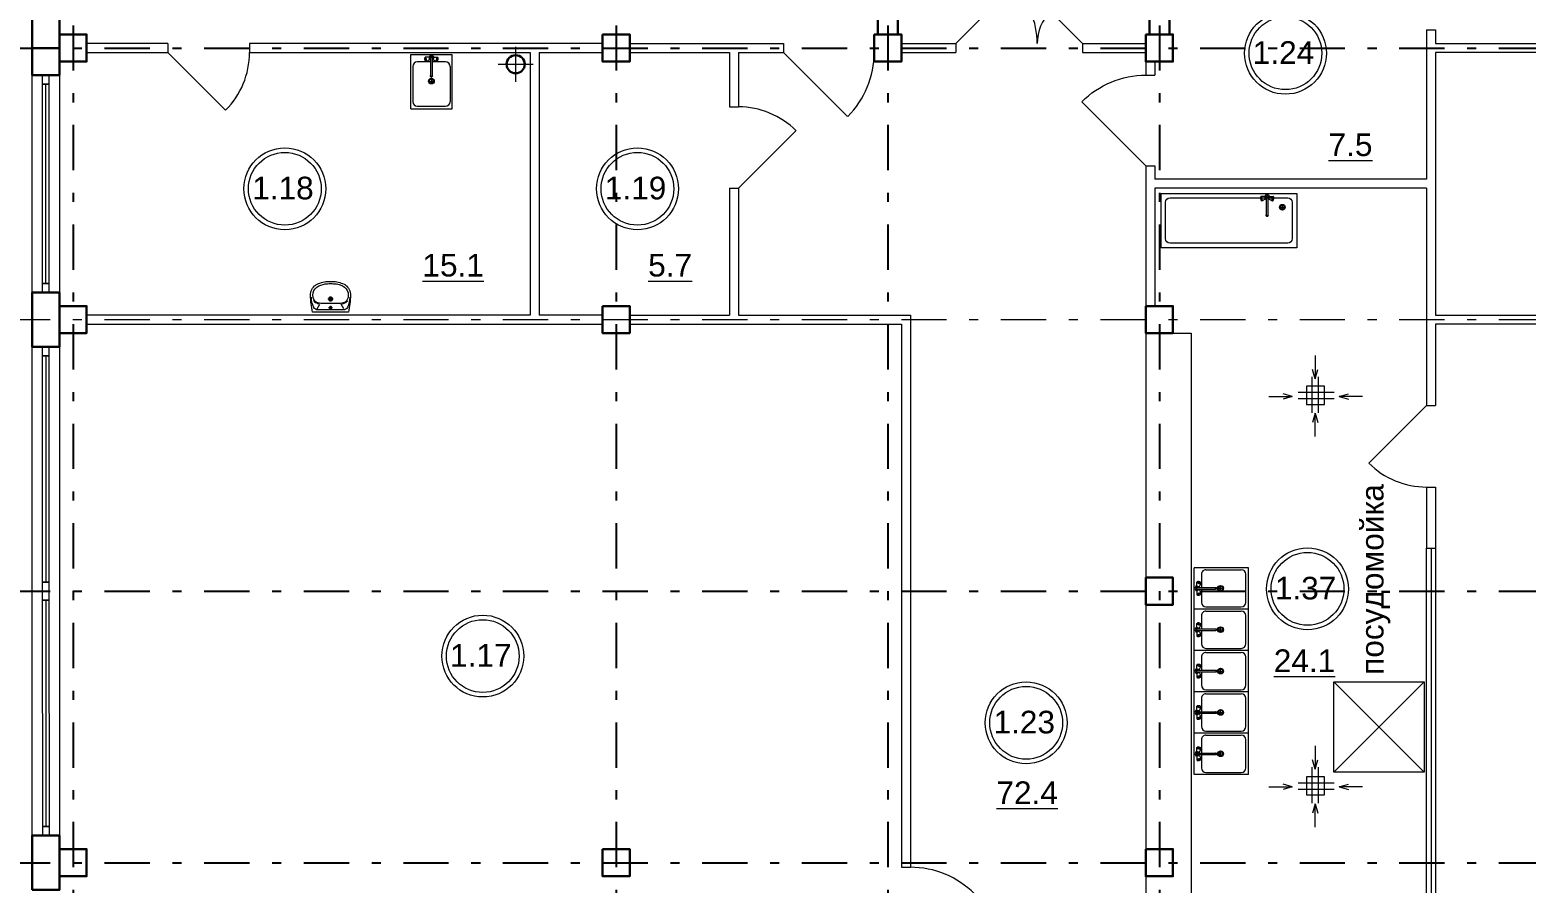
# Model space of a CAD drawing. Header units: metres. Extents: x -306 to 273, y -329 to 512.
# Drawn here: x -4.31 to 12.21, y 415.55 to 424.98 of the extents above; entities that cross this region are included whole.
import ezdxf
from ezdxf.enums import TextEntityAlignment as Align

# ---------------------------------------------------------------- set-up
doc = ezdxf.new("R2010")
doc.units = ezdxf.units.M
doc.header["$MEASUREMENT"] = 0
doc.linetypes.add('( Dashdot )', pattern=[1.001, 0.5, -0.25, 0.001, -0.25])
doc.linetypes.add('DGN Style 4', pattern=[17.066964, 8.528152, -4.264076, 0.01066, -4.264076])
doc.styles.add('Style-Arial', font='arial.ttf')

# ---------------------------------------------------------------- blocks, each defined once
blk = doc.blocks.new('*U1657')
at = {"color": 7, "linetype": 'Continuous', "lineweight": 0}
blk.add_line((1.25, 0.001), (-1.25, -0.001), dxfattribs=at)
at = {"color": 7, "linetype": 'Continuous', "lineweight": 13, "flags": 128}
for points in [[(-1.35, 0.034), (-1.25, 0.034), (-1.25, -0.036), (-1.35, -0.036), (-1.35, 0.034)], [(1.25, 0.036), (1.35, 0.036), (1.35, -0.034), (1.25, -0.034), (1.25, 0.036)]]:
    blk.add_lwpolyline(points, close=True, dxfattribs=at)
at = {"color": 7, "linetype": 'Continuous', "lineweight": 0, "flags": 128}
blk.add_lwpolyline([(-1.25, 0.034), (1.25, 0.036), (1.25, -0.034), (-1.25, -0.036), (-1.25, 0.034)], close=True, dxfattribs=at)
blk = doc.blocks.new('*U1656')
at = {"color": 7, "linetype": 'Continuous', "lineweight": 0}
blk.add_line((1.25, 0), (-1.25, 0), dxfattribs=at)
at = {"color": 7, "linetype": 'Continuous', "lineweight": 13, "flags": 128}
for points in [[(-1.35, 0.035), (-1.25, 0.035), (-1.25, -0.035), (-1.35, -0.035), (-1.35, 0.035)], [(1.25, 0.035), (1.35, 0.035), (1.35, -0.035), (1.25, -0.035), (1.25, 0.035)]]:
    blk.add_lwpolyline(points, close=True, dxfattribs=at)
at = {"color": 7, "linetype": 'Continuous', "lineweight": 0, "flags": 128}
blk.add_lwpolyline([(-1.25, 0.035), (1.25, 0.035), (1.25, -0.035), (-1.25, -0.035), (-1.25, 0.035)], close=True, dxfattribs=at)
blk = doc.blocks.new('*U1658')
at = {"color": 7, "linetype": 'Continuous', "lineweight": 0}
blk.add_line((-1.1, 0), (1.1, 0), dxfattribs=at)
at = {"color": 7, "linetype": 'Continuous', "lineweight": 13, "flags": 128}
for points in [[(-1.1, -0.035), (-1.2, -0.035), (-1.2, 0.035), (-1.1, 0.035), (-1.1, -0.035)], [(1.2, -0.035), (1.1, -0.035), (1.1, 0.035), (1.2, 0.035), (1.2, -0.035)]]:
    blk.add_lwpolyline(points, close=True, dxfattribs=at)
at = {"color": 7, "linetype": 'Continuous', "lineweight": 0, "flags": 128}
blk.add_lwpolyline([(-1.1, 0.035), (1.1, 0.035), (1.1, -0.035), (-1.1, -0.035), (-1.1, 0.035)], close=True, dxfattribs=at)
blk = doc.blocks.new('*U1783')
at = {"color": 7, "linetype": 'Continuous', "lineweight": 13}
for radius in [0.452, 0.402]:
    blk.add_circle((0, 0), radius, dxfattribs=at)
at = {"color": 7, "linetype": 'Continuous', "lineweight": 13, "style": 'Style-Arial'}
blk.add_text('1.17', height=0.25, dxfattribs=at).set_placement((-0.361, 0.133), align=Align.TOP_LEFT)
blk = doc.blocks.new('*U1784')
at = {"color": 7, "linetype": 'Continuous', "lineweight": 13}
for radius in [0.452, 0.402]:
    blk.add_circle((0, 0), radius, dxfattribs=at)
at = {"color": 7, "linetype": 'Continuous', "lineweight": 13, "style": 'Style-Arial'}
blk.add_text('1.18', height=0.25, dxfattribs=at).set_placement((-0.361, 0.133), align=Align.TOP_LEFT)
blk = doc.blocks.new('*U1785')
at = {"color": 7, "linetype": 'Continuous', "lineweight": 13}
for radius in [0.452, 0.402]:
    blk.add_circle((0, 0), radius, dxfattribs=at)
at = {"color": 7, "linetype": 'Continuous', "lineweight": 13, "style": 'Style-Arial'}
blk.add_text('1.19', height=0.25, dxfattribs=at).set_placement((-0.361, 0.133), align=Align.TOP_LEFT)
blk = doc.blocks.new('*U1754')
at = {"color": 7, "linetype": 'Continuous', "lineweight": 13}
for radius in [0.452, 0.402]:
    blk.add_circle((0, 0), radius, dxfattribs=at)
at = {"color": 7, "linetype": 'Continuous', "lineweight": 13, "style": 'Style-Arial'}
blk.add_text('1.23', height=0.25, dxfattribs=at).set_placement((-0.361, 0.133), align=Align.TOP_LEFT)
blk = doc.blocks.new('*U1762')
at = {"color": 7, "linetype": 'Continuous', "lineweight": 13}
for radius in [0.452, 0.402]:
    blk.add_circle((0, 0), radius, dxfattribs=at)
at = {"color": 7, "linetype": 'Continuous', "lineweight": 13, "style": 'Style-Arial'}
blk.add_text('1.24', height=0.25, dxfattribs=at).set_placement((-0.361, 0.133), align=Align.TOP_LEFT)
blk = doc.blocks.new('*U1764')
at = {"color": 7, "linetype": 'Continuous', "lineweight": 13}
for radius in [0.452, 0.402]:
    blk.add_circle((0, 0), radius, dxfattribs=at)
at = {"color": 7, "linetype": 'Continuous', "lineweight": 13, "style": 'Style-Arial'}
blk.add_text('1.37', height=0.25, dxfattribs=at).set_placement((-0.361, 0.133), align=Align.TOP_LEFT)
blk = doc.blocks.new('ум9')
at = {"color": 252, "lineweight": 13}
for p, q in [((0.317, 0), (-0.317, 0)), ((-0.237, -0.059), (-0.19, -0.143)), ((0.228, -0.039), (-0.228, -0.039)), ((0.185, -0.156), (-0.171, -0.156)), ((0.046, -0.234), (-0.046, -0.234)), ((0.035, -0.08), (-0.035, -0.08)), ((0, -0.115), (0, -0.045)), ((0, -0.189), (0, -0.28)), ((0.237, -0.059), (0.19, -0.143))]:
    blk.add_line(p, q, dxfattribs=at)
for centre, radius in [((0, -0.234), 0.0351), ((0, -0.08), 0.0221), ((0, -0.234), 0.0221)]:
    blk.add_circle(centre, radius, dxfattribs=at)
for centre, radius, start, end in [((1.163, -0.334), 1.518, 167.3206, 178.6525), ((0.089, -0.267), 0.429, 154.5977, 180.3349), ((-0.317, -0.001), 0.00065, 90, 167.3206), ((-0.135, -0.303), 0.18, 141.0504, 245.2718), ((-0.228, -0.117), 0.078, 90, 154.5977), ((-0.135, -0.303), 0.193, 141.0504, 147.7493), ((-0.181, -0.302), 0.159, 98.7111, 129.9424), ((-0.181, -0.302), 0.146, 86.1548, 129.9424), ((0.181, -0.302), 0.146, 50.0576, 93.8452), ((0.181, -0.302), 0.159, 50.0576, 81.2889), ((0.135, -0.303), 0.18, 294.7282, 38.9496), ((0.228, -0.117), 0.078, 25.4023, 90), ((0.135, -0.303), 0.193, 32.2507, 38.9496), ((-0.089, -0.267), 0.429, 359.6651, 25.4023), ((0.317, -0.001), 0.00065, 12.6794, 90), ((-1.163, -0.334), 1.518, 1.3475, 12.6794), ((-0.135, -0.304), 0.22, 178.312, 234.1043), ((-0.355, -0.298), 0.00065, 358.312, 358.6525), ((-0.035, -0.093), 0.452, 239.6448, 267.5368), ((-0.035, -0.093), 0.413, 244.8898, 267.5368), ((0, 0.104), 0.611, 265.1692, 274.8308), ((0.035, -0.093), 0.413, 272.4632, 300.3552), ((0.035, -0.093), 0.452, 272.4632, 300.3552), ((0.135, -0.304), 0.22, 305.8957, 1.688), ((0.355, -0.298), 0.00065, 181.3475, 181.688), ((0, 0.104), 0.65, 265.1692, 274.8308)]:
    blk.add_arc(centre, radius, start, end, dxfattribs=at)
blk = doc.blocks.new('*U2054')
at = {"color": 252, "linetype": 'Continuous', "lineweight": 13}
for p, q in [((-0.042, -0.199), (-0.042, 0.199)), ((0.028, -0.199), (0.028, 0.199)), ((-0.199, 0.029), (0.199, 0.029)), ((-0.199, -0.041), (0.199, -0.041))]:
    blk.add_line(p, q, dxfattribs=at)
at = {"color": 252, "linetype": 'Continuous', "lineweight": 13, "flags": 128}
blk.add_lwpolyline([(-0.105, -0.106), (0.095, -0.106), (0.095, 0.094), (-0.105, 0.094), (-0.105, -0.106)], close=True, dxfattribs=at)
blk = doc.blocks.new('*U2055')
at = {"color": 252, "linetype": 'Continuous', "lineweight": 13}
for p, q in [((0.129, 0), (0.027, 0.03)), ((-0.129, 0), (0.129, 0)), ((0.129, 0), (0.027, -0.03))]:
    blk.add_line(p, q, dxfattribs=at)
blk = doc.blocks.new('*U2056')
at = {"color": 252, "linetype": 'Continuous', "lineweight": 13}
for p, q in [((0.129, 0), (0.027, 0.03)), ((-0.129, 0), (0.129, 0)), ((0.129, 0), (0.027, -0.03))]:
    blk.add_line(p, q, dxfattribs=at)
blk = doc.blocks.new('*U2057')
at = {"color": 252, "linetype": 'Continuous', "lineweight": 13}
for p, q in [((0.129, 0), (0.027, 0.03)), ((-0.129, 0), (0.129, 0)), ((0.129, 0), (0.027, -0.03))]:
    blk.add_line(p, q, dxfattribs=at)
blk = doc.blocks.new('*U2058')
at = {"color": 252, "linetype": 'Continuous', "lineweight": 13}
for p, q in [((0.129, 0), (0.027, 0.03)), ((-0.129, 0), (0.129, 0)), ((0.129, 0), (0.027, -0.03))]:
    blk.add_line(p, q, dxfattribs=at)
blk = doc.blocks.new('*U2059')
at = {"color": 252, "linetype": 'Continuous', "lineweight": 13, "extrusion": (0, 0, -1)}
for name, p, rotation in [('*U2057', (0.006, 0.32), 270), ('*U2058', (0.006, -0.32), 90.00000000000001)]:
    blk.add_blockref(name, p, dxfattribs=dict(at, rotation=rotation))
at = {"color": 252, "linetype": 'Continuous', "lineweight": 13}
for name, p in [('*U2054', (0.003, 0.013)), ('*U2055', (-0.388, -0.005))]:
    blk.add_blockref(name, p, dxfattribs=at)
at = {"color": 252, "linetype": 'Continuous', "lineweight": 13, "extrusion": (0, 0, -1)}
blk.add_blockref('*U2056', (-0.388, -0.005), dxfattribs=at)
blk = doc.blocks.new('*U1895')
at = {"color": 252, "linetype": 'Continuous', "lineweight": 13}
for p, q in [((-0.3, 0.229), (-0.3, -0.228)), ((-0.3, 0.229), (0.3, 0.229)), ((0.17, 0.206), (-0.22, 0.206)), ((0.3, 0.229), (0.3, -0.228)), ((-0.27, 0.156), (-0.27, -0.156)), ((0.039, 0), (-0.024, 0)), ((0.008, 0.023), (0.008, -0.023)), ((0.051, 0.003), (0.054, 0.007)), ((0.051, -0.002), (0.051, 0.003)), ((0.059, 0.009), (0.054, 0.007)), ((0.055, 0.004), (0.059, 0.009)), ((0.055, -0.003), (0.055, 0.004)), ((0.057, 0.003), (0.06, 0.007)), ((0.057, -0.002), (0.057, 0.003)), ((0.059, 0.009), (0.064, 0.011)), ((0.06, 0.007), (0.064, 0.009)), ((0.064, 0.011), (0.07, 0.009)), ((0.265, 0.009), (0.064, 0.009)), ((0.22, 0.009), (0.22, 0.156)), ((0.224, 0.059), (0.228, 0.064)), ((0.224, 0.059), (0.224, 0.056)), ((0.224, 0.056), (0.225, 0.054)), ((0.243, 0.022), (0.224, 0.056)), ((0.225, 0.054), (0.229, 0.053)), ((0.228, 0.064), (0.227, 0.062)), ((0.227, 0.062), (0.229, 0.061)), ((0.23, 0.067), (0.228, 0.064)), ((0.229, 0.061), (0.232, 0.06)), ((0.229, 0.053), (0.235, 0.053)), ((0.234, 0.069), (0.23, 0.067)), ((0.232, 0.06), (0.236, 0.06)), ((0.239, 0.072), (0.234, 0.069)), ((0.235, 0.053), (0.242, 0.054)), ((0.236, 0.06), (0.242, 0.06)), ((0.242, 0.017), (0.238, 0.009)), ((0.238, 0.009), (0.238, 0.009)), ((0.245, 0.074), (0.239, 0.072)), ((0.242, 0.06), (0.248, 0.062)), ((0.242, 0.054), (0.25, 0.055)), ((0.246, 0.021), (0.242, 0.017)), ((0.243, 0.022), (0.244, 0.021)), ((0.244, 0.021), (0.247, 0.02)), ((0.251, 0.075), (0.245, 0.074)), ((0.249, 0.013), (0.247, 0.02)), ((0.247, 0.02), (0.25, 0.02)), ((0.248, 0.062), (0.254, 0.063)), ((0.25, 0.055), (0.257, 0.058)), ((0.25, 0.02), (0.254, 0.021)), ((0.257, 0.075), (0.251, 0.075)), ((0.256, 0.013), (0.253, 0.009)), ((0.254, 0.063), (0.259, 0.066)), ((0.254, 0.021), (0.259, 0.022)), ((0.265, 0.015), (0.256, 0.013)), ((0.261, 0.075), (0.257, 0.075)), ((0.257, 0.058), (0.264, 0.061)), ((0.259, 0.066), (0.263, 0.068)), ((0.259, 0.022), (0.263, 0.023)), ((0.265, 0.01), (0.26, 0.009)), ((0.264, 0.074), (0.261, 0.075)), ((0.263, 0.068), (0.265, 0.071)), ((0.263, 0.023), (0.267, 0.025)), ((0.266, 0.073), (0.264, 0.074)), ((0.27, 0.071), (0.264, 0.074)), ((0.264, 0.061), (0.268, 0.064)), ((0.265, 0.071), (0.266, 0.073)), ((0.273, 0.013), (0.265, 0.015)), ((0.27, 0.009), (0.265, 0.01)), ((0.27, 0.007), (0.265, 0.009)), ((0.267, 0.025), (0.27, 0.027)), ((0.268, 0.064), (0.271, 0.067)), ((0.272, 0.069), (0.27, 0.071)), ((0.27, 0.027), (0.272, 0.029)), ((0.272, 0.019), (0.27, 0.027)), ((0.274, 0.004), (0.27, 0.009)), ((0.273, 0.003), (0.27, 0.007)), ((0.271, 0.067), (0.272, 0.069)), ((0.273, 0.027), (0.271, 0.027)), ((0.272, 0.03), (0.272, 0.069)), ((0.272, 0.029), (0.272, 0.03)), ((0.281, 0.023), (0.273, 0.027)), ((0.279, 0.005), (0.273, 0.013)), ((0.273, -0.002), (0.273, 0.003)), ((0.274, -0.003), (0.274, 0.004)), ((0.279, -0.004), (0.279, 0.005)), ((0.287, 0.017), (0.281, 0.023)), ((0.291, 0.009), (0.287, 0.017)), ((0.293, 0), (0.291, 0.009)), ((0.291, -0.008), (0.293, 0)), ((0.054, -0.006), (0.051, -0.002)), ((0.059, -0.008), (0.054, -0.006)), ((0.059, -0.008), (0.055, -0.003)), ((0.06, -0.006), (0.057, -0.002)), ((0.064, -0.01), (0.059, -0.008)), ((0.064, -0.008), (0.06, -0.006)), ((0.265, -0.008), (0.064, -0.008)), ((0.07, -0.008), (0.064, -0.01)), ((0.22, -0.156), (0.22, -0.008)), ((0.243, -0.021), (0.224, -0.056)), ((0.225, -0.054), (0.224, -0.056)), ((0.224, -0.056), (0.224, -0.058)), ((0.224, -0.058), (0.228, -0.064)), ((0.229, -0.052), (0.225, -0.054)), ((0.229, -0.06), (0.227, -0.061)), ((0.227, -0.061), (0.228, -0.064)), ((0.228, -0.064), (0.23, -0.066)), ((0.235, -0.052), (0.229, -0.052)), ((0.232, -0.059), (0.229, -0.06)), ((0.23, -0.066), (0.234, -0.068)), ((0.234, -0.068), (0.239, -0.071)), ((0.242, -0.053), (0.235, -0.052)), ((0.242, -0.059), (0.236, -0.059)), ((0.238, -0.008), (0.238, -0.008)), ((0.238, -0.008), (0.242, -0.016)), ((0.239, -0.071), (0.245, -0.073)), ((0.242, -0.016), (0.246, -0.02)), ((0.25, -0.055), (0.242, -0.053)), ((0.248, -0.061), (0.242, -0.059)), ((0.244, -0.02), (0.243, -0.021)), ((0.247, -0.019), (0.244, -0.02)), ((0.245, -0.073), (0.251, -0.074)), ((0.249, -0.012), (0.247, -0.019)), ((0.25, -0.019), (0.247, -0.019)), ((0.254, -0.063), (0.248, -0.061)), ((0.254, -0.02), (0.25, -0.019)), ((0.257, -0.057), (0.25, -0.055)), ((0.251, -0.074), (0.257, -0.074)), ((0.253, -0.008), (0.256, -0.012)), ((0.259, -0.021), (0.254, -0.02)), ((0.259, -0.065), (0.254, -0.063)), ((0.256, -0.012), (0.265, -0.015)), ((0.264, -0.06), (0.257, -0.057)), ((0.257, -0.074), (0.261, -0.074)), ((0.263, -0.022), (0.259, -0.021)), ((0.263, -0.067), (0.259, -0.065)), ((0.26, -0.008), (0.265, -0.01)), ((0.261, -0.074), (0.264, -0.073)), ((0.267, -0.024), (0.263, -0.022)), ((0.265, -0.07), (0.263, -0.067)), ((0.268, -0.063), (0.264, -0.06)), ((0.27, -0.07), (0.264, -0.073)), ((0.264, -0.073), (0.266, -0.072)), ((0.265, -0.008), (0.27, -0.006)), ((0.265, -0.01), (0.27, -0.008)), ((0.265, -0.015), (0.273, -0.012)), ((0.266, -0.072), (0.265, -0.07)), ((0.27, -0.026), (0.267, -0.024)), ((0.271, -0.066), (0.268, -0.063)), ((0.27, -0.006), (0.273, -0.002)), ((0.27, -0.008), (0.274, -0.003)), ((0.272, -0.018), (0.27, -0.026)), ((0.272, -0.028), (0.27, -0.026)), ((0.27, -0.07), (0.272, -0.068)), ((0.271, -0.027), (0.273, -0.026)), ((0.272, -0.068), (0.271, -0.066)), ((0.272, -0.029), (0.272, -0.028)), ((0.272, -0.029), (0.272, -0.068)), ((0.273, -0.012), (0.279, -0.004)), ((0.273, -0.026), (0.281, -0.022)), ((0.281, -0.022), (0.287, -0.016)), ((0.287, -0.016), (0.291, -0.008)), ((-0.3, -0.228), (0.3, -0.228)), ((0.17, -0.206), (-0.22, -0.206))]:
    blk.add_line(p, q, dxfattribs=at)
for radius in [0.0317, 0.0226]:
    blk.add_circle((0.008, 0), radius, dxfattribs=at)
for centre, radius, start, end in [((-0.22, 0.156), 0.05, 90, 180), ((0.17, 0.156), 0.05, 0, 90), ((-0.22, -0.156), 0.05, 180, 270), ((0.17, -0.156), 0.05, 270, 0), ((0.234, -0.086), 0.0272, 85.1439, 94.8561)]:
    blk.add_arc(centre, radius, start, end, dxfattribs=at)
blk = doc.blocks.new('*U1894')
at = {"color": 7, "lineweight": 13}
for p, q in [((-0.7, -0.318), (-0.064, 0.318)), ((0.7, -0.318), (0.346, 0.035))]:
    blk.add_line(p, q, dxfattribs=at)
at = {"color": 7, "lineweight": 0}
for centre, radius, start, end in [((-0.7, -0.318), 0.9, 0, 45), ((0.7, -0.318), 0.5, 135, 180)]:
    blk.add_arc(centre, radius, start, end, dxfattribs=at)
blk = doc.blocks.new('*U2060')
at = {"color": 7, "lineweight": 13}
blk.add_line((-0.318, -0.45), (0.318, 0.186), dxfattribs=at)
at = {"color": 7, "lineweight": 0}
blk.add_arc((-0.318, -0.45), 0.9, 45, 90, dxfattribs=at)
blk = doc.blocks.new('*U1888')
at = {"color": 7, "lineweight": 13}
blk.add_line((-0.5, 0.354), (0.207, -0.354), dxfattribs=at)
at = {"color": 7, "lineweight": 0}
blk.add_arc((-0.5, 0.354), 1, 315, 360, dxfattribs=at)
blk = doc.blocks.new('*U2061')
at = {"color": 252, "linetype": 'Continuous', "lineweight": 13}
for p, q in [((0, -0.023), (0, 0.023)), ((-0.032, 0), (0.032, 0))]:
    blk.add_line(p, q, dxfattribs=at)
for radius in [0.0317, 0.0226]:
    blk.add_circle((0, 0), radius, dxfattribs=at)
blk = doc.blocks.new('*U2062')
at = {"color": 252, "linetype": 'Continuous', "lineweight": 13}
for p, q in [((-0.119, 0.009), (-0.121, 0)), ((-0.121, 0), (-0.119, -0.009)), ((-0.115, 0.016), (-0.119, 0.009)), ((-0.109, 0.023), (-0.115, 0.016)), ((-0.101, 0.027), (-0.109, 0.023)), ((-0.101, 0.012), (-0.107, 0.005)), ((-0.107, 0.005), (-0.107, -0.005)), ((-0.098, 0.008), (-0.102, 0.003)), ((-0.102, 0.003), (-0.102, -0.003)), ((-0.099, 0.027), (-0.101, 0.027)), ((-0.093, 0.015), (-0.101, 0.012)), ((-0.098, 0.007), (-0.101, 0.003)), ((-0.101, 0.003), (-0.101, -0.003)), ((-0.098, 0.071), (-0.1, 0.069)), ((-0.1, 0.069), (-0.099, 0.066)), ((-0.1, 0.03), (-0.1, 0.069)), ((-0.1, 0.03), (-0.1, 0.028)), ((-0.1, 0.028), (-0.098, 0.026)), ((-0.1, 0.019), (-0.098, 0.026)), ((-0.099, 0.066), (-0.096, 0.063)), ((-0.098, 0.071), (-0.092, 0.074)), ((-0.098, 0.026), (-0.095, 0.024)), ((-0.093, 0.01), (-0.098, 0.008)), ((-0.093, 0.008), (-0.098, 0.007)), ((-0.096, 0.063), (-0.092, 0.06)), ((-0.095, 0.024), (-0.091, 0.023)), ((-0.092, 0.074), (-0.094, 0.072)), ((-0.094, 0.072), (-0.093, 0.07)), ((-0.093, 0.07), (-0.091, 0.068)), ((-0.084, 0.012), (-0.093, 0.015)), ((-0.088, 0.008), (-0.093, 0.01)), ((-0.093, 0.008), (0.108, 0.008)), ((-0.089, 0.075), (-0.092, 0.074)), ((-0.092, 0.06), (-0.085, 0.057)), ((-0.091, 0.068), (-0.087, 0.065)), ((-0.091, 0.023), (-0.087, 0.021)), ((-0.085, 0.075), (-0.089, 0.075)), ((-0.087, 0.065), (-0.082, 0.063)), ((-0.087, 0.021), (-0.082, 0.02)), ((-0.079, 0.074), (-0.085, 0.075)), ((-0.085, 0.057), (-0.078, 0.055)), ((-0.081, 0.008), (-0.084, 0.012)), ((-0.082, 0.063), (-0.076, 0.061)), ((-0.082, 0.02), (-0.078, 0.02)), ((-0.073, 0.073), (-0.079, 0.074)), ((-0.078, 0.055), (-0.07, 0.053)), ((-0.078, 0.02), (-0.075, 0.02)), ((-0.077, 0.012), (-0.075, 0.02)), ((-0.076, 0.061), (-0.07, 0.06)), ((-0.075, 0.02), (-0.072, 0.021)), ((-0.07, 0.016), (-0.074, 0.02)), ((-0.067, 0.071), (-0.073, 0.073)), ((-0.072, 0.021), (-0.071, 0.022)), ((-0.071, 0.022), (-0.052, 0.056)), ((-0.07, 0.06), (-0.064, 0.059)), ((-0.07, 0.053), (-0.063, 0.053)), ((-0.066, 0.009), (-0.07, 0.016)), ((-0.062, 0.069), (-0.067, 0.071)), ((-0.066, 0.008), (-0.066, 0.009)), ((-0.063, 0.053), (-0.057, 0.053)), ((-0.058, 0.066), (-0.062, 0.069)), ((-0.06, 0.059), (-0.057, 0.06)), ((-0.056, 0.064), (-0.058, 0.066)), ((-0.057, 0.06), (-0.055, 0.062)), ((-0.057, 0.053), (-0.053, 0.054)), ((-0.055, 0.062), (-0.056, 0.064)), ((-0.052, 0.059), (-0.056, 0.064)), ((-0.053, 0.054), (-0.052, 0.056)), ((-0.052, 0.056), (-0.052, 0.059)), ((0.102, 0.008), (0.108, 0.01)), ((0.108, 0.01), (0.113, 0.008)), ((0.108, 0.008), (0.112, 0.007)), ((0.112, 0.007), (0.115, 0.003)), ((0.113, 0.008), (0.117, 0.003)), ((0.113, 0.008), (0.118, 0.007)), ((0.115, 0.003), (0.115, -0.003)), ((0.117, 0.003), (0.117, -0.003)), ((0.118, 0.007), (0.121, 0.003)), ((0.121, 0.003), (0.121, -0.003)), ((-0.119, -0.009), (-0.115, -0.017)), ((-0.115, -0.017), (-0.109, -0.023)), ((-0.109, -0.023), (-0.101, -0.027)), ((-0.107, -0.005), (-0.101, -0.012)), ((-0.102, -0.003), (-0.098, -0.008)), ((-0.101, -0.003), (-0.098, -0.007)), ((-0.101, -0.012), (-0.093, -0.015)), ((-0.101, -0.027), (-0.099, -0.027)), ((-0.1, -0.019), (-0.098, -0.026)), ((-0.098, -0.026), (-0.1, -0.028)), ((-0.1, -0.028), (-0.1, -0.03)), ((-0.1, -0.03), (-0.1, -0.069)), ((-0.099, -0.066), (-0.1, -0.069)), ((-0.1, -0.069), (-0.098, -0.071)), ((-0.096, -0.063), (-0.099, -0.066)), ((-0.098, -0.007), (-0.093, -0.009)), ((-0.098, -0.008), (-0.093, -0.01)), ((-0.095, -0.024), (-0.098, -0.026)), ((-0.098, -0.071), (-0.092, -0.074)), ((-0.092, -0.06), (-0.096, -0.063)), ((-0.091, -0.023), (-0.095, -0.024)), ((-0.093, -0.07), (-0.094, -0.072)), ((-0.094, -0.072), (-0.092, -0.074)), ((-0.093, -0.01), (-0.088, -0.009)), ((-0.093, -0.009), (0.108, -0.009)), ((-0.093, -0.015), (-0.084, -0.012)), ((-0.091, -0.068), (-0.093, -0.07)), ((-0.085, -0.057), (-0.092, -0.06)), ((-0.092, -0.074), (-0.089, -0.075)), ((-0.087, -0.021), (-0.091, -0.023)), ((-0.087, -0.065), (-0.091, -0.068)), ((-0.089, -0.075), (-0.085, -0.075)), ((-0.082, -0.02), (-0.087, -0.021)), ((-0.082, -0.063), (-0.087, -0.065)), ((-0.078, -0.055), (-0.085, -0.057)), ((-0.085, -0.075), (-0.079, -0.074)), ((-0.084, -0.012), (-0.081, -0.009)), ((-0.078, -0.02), (-0.082, -0.02)), ((-0.076, -0.061), (-0.082, -0.063)), ((-0.079, -0.074), (-0.073, -0.073)), ((-0.075, -0.02), (-0.078, -0.02)), ((-0.07, -0.053), (-0.078, -0.055)), ((-0.077, -0.013), (-0.075, -0.02)), ((-0.07, -0.06), (-0.076, -0.061)), ((-0.072, -0.021), (-0.075, -0.02)), ((-0.074, -0.02), (-0.07, -0.017)), ((-0.073, -0.073), (-0.067, -0.071)), ((-0.071, -0.022), (-0.072, -0.021)), ((-0.071, -0.022), (-0.052, -0.056)), ((-0.07, -0.017), (-0.066, -0.009)), ((-0.063, -0.053), (-0.07, -0.053)), ((-0.064, -0.059), (-0.07, -0.06)), ((-0.067, -0.071), (-0.062, -0.069)), ((-0.066, -0.009), (-0.066, -0.009)), ((-0.06, -0.059), (-0.064, -0.059)), ((-0.057, -0.053), (-0.063, -0.053)), ((-0.062, -0.069), (-0.058, -0.066)), ((-0.057, -0.06), (-0.06, -0.059)), ((-0.058, -0.066), (-0.056, -0.064)), ((-0.053, -0.054), (-0.057, -0.053)), ((-0.055, -0.062), (-0.057, -0.06)), ((-0.052, -0.059), (-0.056, -0.064)), ((-0.056, -0.064), (-0.055, -0.062)), ((-0.052, -0.056), (-0.053, -0.054)), ((-0.052, -0.059), (-0.052, -0.056)), ((0.108, -0.011), (0.102, -0.009)), ((0.112, -0.007), (0.108, -0.009)), ((0.113, -0.009), (0.108, -0.011)), ((0.115, -0.003), (0.112, -0.007)), ((0.117, -0.003), (0.113, -0.009)), ((0.113, -0.009), (0.118, -0.007)), ((0.121, -0.003), (0.118, -0.007))]:
    blk.add_line(p, q, dxfattribs=at)
blk.add_arc((-0.062, 0.086), 0.0272, 265.1439, 274.8561, dxfattribs=at)
blk = doc.blocks.new('*U2063')
at = {"color": 252, "linetype": 'Continuous', "lineweight": 13, "flags": 128}
blk.add_lwpolyline([(-0.75, 0.3), (0.75, 0.3), (0.75, -0.3), (-0.75, -0.3), (-0.75, 0.3)], close=True, dxfattribs=at)
for points in [[(-0.7, -0.2), (-0.7, 0.2)], [(-0.65, 0.25), (0.65, 0.25)], [(0.7, 0.2), (0.7, -0.2)], [(0.65, -0.25), (-0.65, -0.25)]]:
    blk.add_lwpolyline(points, dxfattribs=at)
at = {"color": 252, "linetype": 'Continuous', "lineweight": 13, "extrusion": (0, 0, -1)}
for centre, start, end in [((0.65, 0.2), 0, 90), ((-0.65, 0.2), 90, 180), ((0.65, -0.2), 270, 0), ((-0.65, -0.2), 180, 270)]:
    blk.add_arc(centre, 0.05, start, end, dxfattribs=at)
at = {"color": 252, "linetype": 'Continuous', "lineweight": 13, "rotation": 270}
blk.add_blockref('*U2062', (0.422, 0.165), dxfattribs=at)
at = {"color": 252, "linetype": 'Continuous', "lineweight": 13}
blk.add_blockref('*U2061', (0.59, 0.147), dxfattribs=at)
blk = doc.blocks.new('*U2053')
at = {"color": 252, "linetype": 'Continuous', "lineweight": 13}
for p, q in [((-0.5, 0.5), (0.5, -0.5)), ((-0.5, -0.5), (0.5, 0.5))]:
    blk.add_line(p, q, dxfattribs=at)
at = {"color": 252, "linetype": 'Continuous', "lineweight": 13, "flags": 128}
blk.add_lwpolyline([(-0.5, 0.5), (0.5, 0.5), (0.5, -0.5), (-0.5, -0.5), (-0.5, 0.5)], close=True, dxfattribs=at)
blk = doc.blocks.new('*U1893')
at = {"color": 7, "linetype": 'DGN Style 4', "lineweight": 0}
for p, q in [((0, 0.194), (0, -0.193)), ((-0.194, 0), (0.194, 0))]:
    blk.add_line(p, q, dxfattribs=at)
at = {"color": 92, "linetype": 'Continuous', "lineweight": 30}
blk.add_circle((0, 0), 0.1, dxfattribs=at)

msp = doc.modelspace()

# ---------------------------------------------------------------- linework, layer by layer
at = {"color": 1, "linetype": '( Dashdot )'}
for p, q in [((-3.83381548, 432.72924535), (-3.83381548, 384.20583039)), ((2.16618452, 432.72924535), (2.16618452, 384.20583039)), ((5.16618452, 432.72924535), (5.16618452, 384.20583039)), ((8.16618452, 432.72924535), (8.16618452, 384.20583039)), ((-6.78540339, 424.77924535), (65.11459661, 424.77924535)), ((-6.78540339, 418.77924535), (20.16618452, 418.77924535)), ((-6.78540339, 415.77924535), (20.16618452, 415.77924535))]:
    msp.add_line(p, q, dxfattribs=at)
at = {"color": 7, "linetype": 'Continuous', "lineweight": 13}
for p, q in [((11.11459661, 424.97924535), (11.21459661, 424.97924535)), ((11.11459661, 424.97924535), (11.11459661, 423.32924535)), ((11.21459661, 424.97924535), (11.21459661, 424.82924535)), ((-2.78540339, 424.82924535), (-2.78540339, 424.72924535)), ((-1.88540339, 424.82924535), (-1.88540339, 424.72924535)), ((1.21459661, 424.72924535), (1.21459661, 421.82924535)), ((1.31459661, 424.72924535), (1.31459661, 421.82924535)), ((2.31459661, 424.82924535), (4.01459661, 424.82924535)), ((2.31459661, 424.72924535), (3.41459661, 424.72924535)), ((3.41459661, 424.72924535), (3.41459661, 424.12924535)), ((3.51459661, 424.72924535), (3.51459661, 424.12924535)), ((3.51459661, 424.72924535), (4.01459661, 424.72924535)), ((4.01459661, 424.82924535), (4.01459661, 424.72924535)), ((5.01459661, 424.82924535), (5.01459661, 424.72924535)), ((5.31459661, 424.82924535), (5.91459661, 424.82924535)), ((5.31459661, 424.72924535), (5.91459661, 424.72924535)), ((5.91459661, 424.82924535), (5.91459661, 424.72924535)), ((7.31459661, 424.82924535), (7.31459661, 424.72924535)), ((7.31459661, 424.82924535), (8.01459661, 424.82924535)), ((7.31459661, 424.72924535), (8.01459661, 424.72924535)), ((11.21459661, 424.72924535), (11.21459661, 421.82924535)), ((8.01459661, 424.62924535), (8.01459661, 424.47924535)), ((8.11459661, 424.62924535), (8.11459661, 424.47924535)), ((8.01459661, 424.47924535), (8.11459661, 424.47924535)), ((3.41459661, 424.12924535), (3.51459661, 424.12924535)), ((8.01459661, 423.47924535), (8.11459661, 423.47924535)), ((8.01459661, 423.47924535), (8.01459661, 421.92924535)), ((8.11459661, 423.47924535), (8.11459661, 423.32924535)), ((3.41459661, 423.22924535), (3.51459661, 423.22924535)), ((3.41459661, 423.22924535), (3.41459661, 421.82924535)), ((3.51459661, 423.22924535), (3.51459661, 421.82924535)), ((11.11459661, 423.32924535), (8.11459661, 423.32924535)), ((11.11459661, 423.22924535), (8.11459661, 423.22924535)), ((8.11459661, 423.22924535), (8.11459661, 421.92924535)), ((11.11459661, 423.22924535), (11.11459661, 420.82924535)), ((2.31459661, 421.82924535), (3.41459661, 421.82924535)), ((2.31459661, 421.72924535), (5.31459661, 421.72924535)), ((3.51459661, 421.82924535), (5.41459661, 421.82924535)), ((5.31459661, 421.72924535), (5.31459661, 415.72924535)), ((5.41459661, 421.82924535), (5.41459661, 415.72924535)), ((11.21459661, 421.72924535), (11.21459661, 420.82924535)), ((8.01459661, 421.62924535), (8.01459661, 412.52924535)), ((8.31459661, 421.62924535), (8.51459661, 421.62924535)), ((8.51459661, 421.62924535), (8.51459661, 412.52924535)), ((11.11459661, 420.82924535), (10.4782005, 420.19284925)), ((11.11459661, 420.82924535), (11.21459661, 420.82924535)), ((11.11459661, 419.92924535), (11.21459661, 419.92924535)), ((11.11459661, 419.92924535), (11.11459661, 419.25424535)), ((11.21459661, 419.92924535), (11.21459661, 419.25424535)), ((5.31459661, 415.72924535), (5.41459661, 415.72924535))]:
    msp.add_line(p, q, dxfattribs=at)
at = {"color": 1, "linetype": '( Dashdot )', "lineweight": 0}
msp.add_line((-6.78540339, 421.77924535), (65.11459661, 421.77924535), dxfattribs=at)
at = {"color": 7, "lineweight": 13}
msp.add_line((11.11459661, 419.25424535), (11.21459661, 419.25424535), dxfattribs=at)
at = {"color": 7, "lineweight": 0}
msp.add_line((11.16459661, 419.25424535), (11.16459661, 415.05424535), dxfattribs=at)
at = {"color": 7, "linetype": 'Continuous', "lineweight": 30, "flags": 128}
for points in [[(-4.28540339, 424.77924535), (-4.28540339, 430.77924535), (-3.98540339, 430.77924535), (-3.98540339, 424.77924535), (-4.28540339, 424.77924535)], [(5.05459661, 425.37924535), (5.27459661, 425.37924535), (5.27459661, 424.92924535), (5.05459661, 424.92924535), (5.05459661, 425.37924535)], [(8.05459661, 425.37924535), (8.27459661, 425.37924535), (8.27459661, 424.92924535), (8.05459661, 424.92924535), (8.05459661, 425.37924535)], [(-3.98540339, 424.92924535), (-3.98540339, 424.62924535), (-3.68540339, 424.62924535), (-3.68540339, 424.92924535), (-3.98540339, 424.92924535)], [(2.01459661, 424.92924535), (2.01459661, 424.62924535), (2.31459661, 424.62924535), (2.31459661, 424.92924535), (2.01459661, 424.92924535)], [(5.01459661, 424.92924535), (5.01459661, 424.62924535), (5.31459661, 424.62924535), (5.31459661, 424.92924535), (5.01459661, 424.92924535)], [(8.01459661, 424.92924535), (8.01459661, 424.62924535), (8.31459661, 424.62924535), (8.31459661, 424.92924535), (8.01459661, 424.92924535)], [(-4.28540339, 424.47924535), (-3.98540339, 424.47924535), (-3.98540339, 424.77924535), (-4.28540339, 424.77924535), (-4.28540339, 424.47924535)], [(-4.28540339, 421.47924535), (-4.28540339, 422.07924535), (-3.98540339, 422.07924535), (-3.98540339, 421.47924535), (-4.28540339, 421.47924535)], [(-3.98540339, 421.92924535), (-3.98540339, 421.62924535), (-3.68540339, 421.62924535), (-3.68540339, 421.92924535), (-3.98540339, 421.92924535)], [(2.01459661, 421.92924535), (2.01459661, 421.62924535), (2.31459661, 421.62924535), (2.31459661, 421.92924535), (2.01459661, 421.92924535)], [(8.01459661, 421.92924535), (8.01459661, 421.62924535), (8.31459661, 421.62924535), (8.31459661, 421.92924535), (8.01459661, 421.92924535)], [(8.01459661, 418.92924535), (8.01459661, 418.62924535), (8.31459661, 418.62924535), (8.31459661, 418.92924535), (8.01459661, 418.92924535)], [(-4.28540339, 415.47924535), (-4.28540339, 416.07924535), (-3.98540339, 416.07924535), (-3.98540339, 415.47924535), (-4.28540339, 415.47924535)], [(-3.98540339, 415.92924535), (-3.98540339, 415.62924535), (-3.68540339, 415.62924535), (-3.68540339, 415.92924535), (-3.98540339, 415.92924535)], [(2.01459661, 415.92924535), (2.01459661, 415.62924535), (2.31459661, 415.62924535), (2.31459661, 415.92924535), (2.01459661, 415.92924535)], [(8.01459661, 415.92924535), (8.01459661, 415.62924535), (8.31459661, 415.62924535), (8.31459661, 415.92924535), (8.01459661, 415.92924535)]]:
    msp.add_lwpolyline(points, close=True, dxfattribs=at)
at = {"color": 7, "linetype": 'Continuous', "lineweight": 13, "flags": 128}
for points in [[(-2.78540339, 424.82924535), (-3.68540339, 424.82924535), (-3.68540339, 424.72924535), (-2.78540339, 424.72924535)], [(1.31459661, 424.72924535), (2.01459661, 424.72924535), (2.01459661, 424.82924535), (-1.88540339, 424.82924535)], [(-1.88540339, 424.72924535), (1.21459661, 424.72924535)], [(11.21459661, 424.82924535), (14.01459661, 424.82924535), (14.01459661, 424.72924535), (11.21459661, 424.72924535)], [(1.21459661, 421.82924535), (-3.68540339, 421.82924535), (-3.68540339, 421.72924535), (2.01459661, 421.72924535), (2.01459661, 421.82924535), (1.31459661, 421.82924535)], [(11.21459661, 421.82924535), (14.01459661, 421.82924535), (14.01459661, 421.72924535), (11.21459661, 421.72924535)]]:
    msp.add_lwpolyline(points, dxfattribs=at)
at = {"color": 7, "linetype": 'Continuous', "lineweight": 0, "flags": 128}
for points in [[(-4.28540339, 422.07924535), (-4.28540339, 424.47924535), (-3.98540339, 424.47924535), (-3.98540339, 422.07924535), (-4.28540339, 422.07924535)], [(-4.28540339, 416.07924535), (-4.28540339, 421.47924535), (-3.98540339, 421.47924535), (-3.98540339, 416.07924535), (-4.28540339, 416.07924535)]]:
    msp.add_lwpolyline(points, close=True, dxfattribs=at)
at = {"color": 7, "lineweight": 0, "flags": 128}
msp.add_lwpolyline([(11.11459661, 419.25424535), (11.21459661, 419.25424535), (11.21459661, 415.05424535), (11.11459661, 415.05424535), (11.11459661, 419.25424535)], close=True, dxfattribs=at)
at = {"color": 7, "linetype": 'Continuous', "lineweight": 0}
msp.add_arc((11.11459661, 420.82924535), 0.9, 225, 270, dxfattribs=at)

# ---------------------------------------------------------------- block references
at = {"color": 7, "lineweight": 13}
for name, p in [('*U1894', (6.61455, 425.14746795)), ('*U1888', (4.51455, 424.37571795)), ('*U2060', (3.83275, 423.67926795))]:
    msp.add_blockref(name, p, dxfattribs=at)
at = {"color": 7, "linetype": 'Continuous', "lineweight": 13}
for name, p in [('*U1762', (9.5567266, 424.72135805)), ('*U1784', (-1.49488742, 423.22440405)), ('*U1785', (2.39976507, 423.22440405)), ('*U1764', (9.80037662, 418.80461151)), ('*U1783', (0.69127019, 418.06195228)), ('*U1754', (6.6928579, 417.3247152))]:
    msp.add_blockref(name, p, dxfattribs=at)
at = {"color": 7, "lineweight": 13}
for name, p, rotation in [('*U2060', (-2.33538079, 424.41109196), 270), ('*U1888', (5.76812401, 415.22919875), 90)]:
    msp.add_blockref(name, p, dxfattribs=dict(at, rotation=rotation))
at = {"color": 252, "linetype": 'Continuous', "lineweight": 13}
for p, rotation in [((0.12440765, 424.40588412), 90), ((8.84905426, 418.81049954), 180), ((8.84905426, 418.35350843), 180), ((8.84905426, 417.89651732), 180), ((8.84905426, 417.43952621), 180), ((8.84905426, 416.9825351), 180)]:
    msp.add_blockref('*U1895', p, dxfattribs=dict(at, rotation=rotation))
at = {"color": 92, "linetype": 'Continuous', "lineweight": 30}
msp.add_blockref('*U1893', (1.05462147, 424.60004976), dxfattribs=at)
at = {"color": 7, "linetype": 'Continuous', "lineweight": 13, "rotation": 90}
for name, p in [('*U1658', (-4.13544435, 423.27919875)), ('*U1656', (-4.13544435, 420.12919875)), ('*U1657', (-4.13434435, 417.42919875))]:
    msp.add_blockref(name, p, dxfattribs=at)
at = {"color": 7, "lineweight": 13, "extrusion": (0, 0, -1), "rotation": 90}
msp.add_blockref('*U1888', (-7.66106921, 423.97919875), dxfattribs=at)
at = {"color": 252, "linetype": 'Continuous', "lineweight": 13}
for name, p in [('*U2063', (8.93250859, 422.87363791)), ('*U2059', (9.89150871, 420.93522622)), ('*U2053', (10.58987084, 417.27864544)), ('*U2059', (9.89150871, 416.62133116))]:
    msp.add_blockref(name, p, dxfattribs=at)
at = {"color": 252, "lineweight": 13, "extrusion": (0, 0, -1), "xscale": 0.622159090909089, "yscale": 0.622159090909089, "zscale": 0.622159090909089, "rotation": 180}
msp.add_blockref('ум9', (0.9898986, 421.86104491), dxfattribs=at)

# ---------------------------------------------------------------- texts
at = {"color": 7, "linetype": 'Continuous', "lineweight": 13, "style": 'Style-Arial'}
for s, p in [('%%u7.5%%U', (10.03265403, 423.83602193)), ('%%u15.1%%U', (0.02468121, 422.50520012)), ('%%u5.7%%U', (2.51816423, 422.50520012)), ('%%u24.1%%U', (9.4278993, 418.13553497)), ('%%u72.4%%U', (6.36423415, 416.67767945))]:
    msp.add_text(s, height=0.25, dxfattribs=at).set_placement(p, align=Align.TOP_LEFT)
at = {"color": 252, "linetype": 'Continuous', "lineweight": 13, "style": 'Style-Arial'}
msp.add_text('посудомойка', height=0.25, rotation=90, dxfattribs=at).set_placement((10.39000893, 417.854843), align=Align.TOP_LEFT)

doc.saveas('drawing.dxf')
